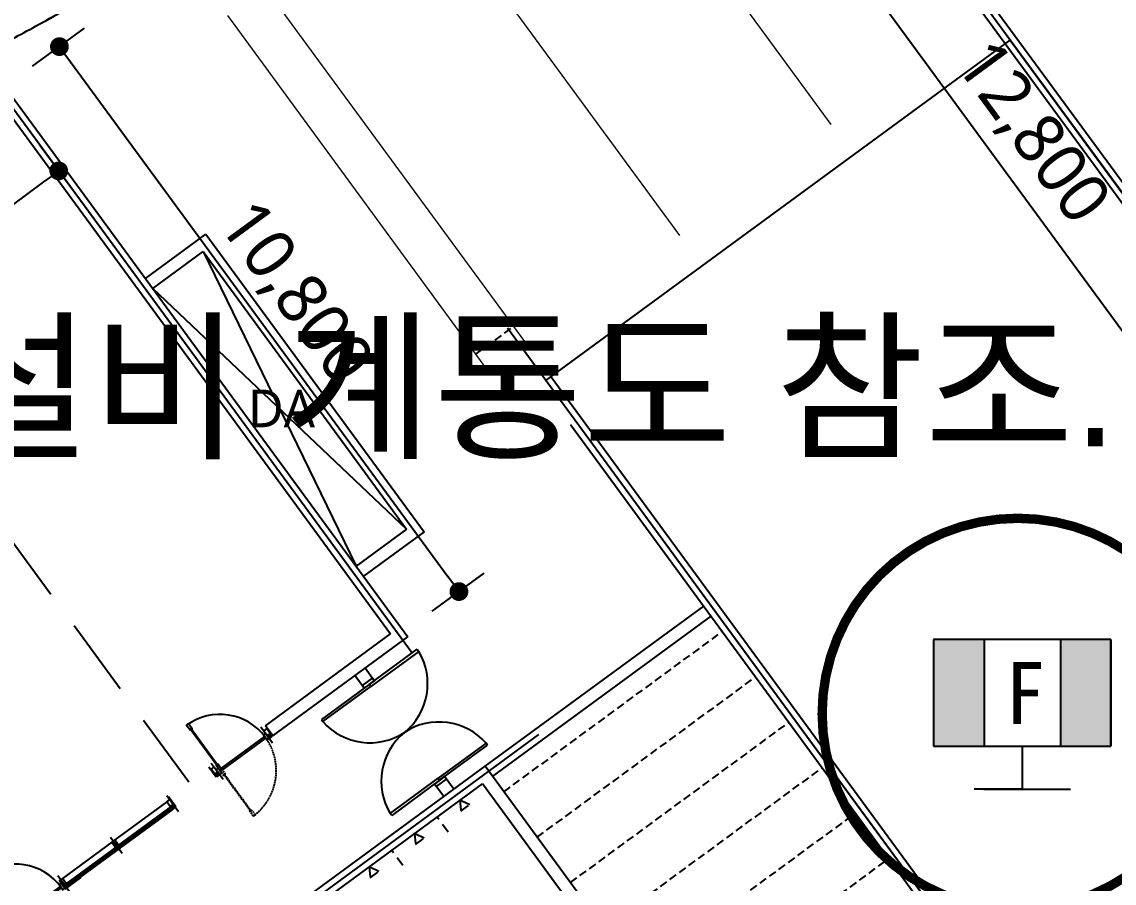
# Model space of a CAD drawing. Header units: millimetres. Extents: x 75184266 to 76346726, y -35077925 to -33679385.
# Drawn here: x 75330795 to 75348254, y -34869417 to -34855650 of the extents above; entities that cross this region are included whole.
import ezdxf
from ezdxf.enums import TextEntityAlignment as Align
from ezdxf.xclip import XClip

# ---------------------------------------------------------------- set-up
doc = ezdxf.new("R2010")
doc.units = ezdxf.units.MM
doc.header["$LTSCALE"] = 50
doc.header["$MEASUREMENT"] = 0
doc.header["$XCLIPFRAME"] = 2
doc.header["$PDMODE"] = 1
doc.header["$PDSIZE"] = -3
for name, pattern in [('PHANTOM2', [1.25, 0.625, -0.125, 0.125, -0.125, 0.125, -0.125]), ('XR-1F-PLAN$0$CEN', [62, 60, -1, 0, -1]), ('XR-1F-PLAN$0$HIDDEN', [0.375, 0.25, -0.125]), ('XR-B1$0$XR-지하3층$0$HID1', [2.3, 1.5, -0.8]), ('XR-B1$0$XR-지하3층$0$PHANTOM2', [1.25, 0.625, -0.125, 0.125, -0.125, 0.125, -0.125]), ('XR-지하3층$0$-HID', [2.5, 1.5, -1]), ('XR-지하3층$0$ANYANG1', [11.5, 6, -1, 1, -1.5, 1, -1]), ('XR-지하3층$0$HID1', [2.3, 1.5, -0.8]), ('XR-지하3층$0$HIDDEN', [0.375, 0.25, -0.125]), ('XR-지하3층$0$L2-2', [2.5, 1, -1.5]), ('XR-지하3층$0$PHANTOM2', [1.25, 0.625, -0.125, 0.125, -0.125, 0.125, -0.125])]:
    doc.linetypes.add(name, pattern=pattern)
doc.layers.get('0').update_dxf_attribs({"linetype": 'CONTINUOUS'})
doc.layers.get('Defpoints').update_dxf_attribs({"color": 51, "linetype": 'CONTINUOUS'})
for name, color, linetype in [('AA-MKXS', 3, 'CONTINUOUS'), ('ITS', 6, 'CONTINUOUS'), ('ITS-장비', 2, 'CONTINUOUS'), ('XR-1F-PLAN$0$A-CEN02', 27, 'XR-1F-PLAN$0$CEN'), ('XR-1F-PLAN$0$A-DOR-FRAME', 7, 'CONTINUOUS'), ('XR-1F-PLAN$0$A-DOR-GL', 142, 'CONTINUOUS'), ('XR-1F-PLAN$0$A-DOR-HID', 9, 'XR-1F-PLAN$0$HIDDEN'), ('XR-1F-PLAN$0$A-DOR-TRACE', 8, 'CONTINUOUS'), ('XR-1F-PLAN$0$A-FRAME', 1, 'CONTINUOUS'), ('XR-1F-PLAN$0$A-HDCP7', 7, 'CONTINUOUS'), ('XR-1F-PLAN$0$A-WIN-ELE8', 8, 'CONTINUOUS'), ('XR-B1$0$XR-지하3층$0$-L-land1', 6, 'CONTINUOUS'), ('XR-지하3층$0$-L-land1', 6, 'CONTINUOUS'), ('XR-지하3층$0$a-door', 6, 'CONTINUOUS'), ('주차관제', 2, 'CONTINUOUS')]:
    doc.layers.add(name, color=color, linetype=linetype)
for name, color, linetype, plot in [('XR-B1$0$XR-지하3층$0$DEFPOINT', 142, 'CONTINUOUS', False), ('XR-지하3층$0$DEFPOINT', 142, 'CONTINUOUS', False), ('건축', 8, 'CONTINUOUS', False)]:
    doc.layers.add(name, color=color, linetype=linetype, plot=plot)
for name, color, linetype, lineweight in [('XR-지하3층$0$$-길가장자리선', 7, 'CONTINUOUS', 0), ('XR-지하3층$0$$-중앙선', 7, 'CONTINUOUS', 0), ('XR-지하3층$0$0_plan', 7, 'CONTINUOUS', 0), ('XR-지하3층$0$0변경도로', 7, 'CONTINUOUS', 0)]:
    doc.layers.add(name, color=color, linetype=linetype, lineweight=lineweight)
doc.styles.add('XR-지하3층$0$SIM', font='simplex.shx')
doc.styles.add('XR-지하3층$0$돋움', font='', dxfattribs={"width": 0.9})
doc.styles.add('XR-지하3층$0$맑은고딕', font='')
doc.styles.add('도장', font='')
doc.styles.add('돋움체', font='')
doc.styles.get('XR-지하3층$0$돋움').set_extended_font_data('Dotum')
doc.styles.get('XR-지하3층$0$맑은고딕').set_extended_font_data('Malgun Gothic')
doc.styles.get('도장').set_extended_font_data('Dotum')
doc.styles.get('돋움체').set_extended_font_data('DotumChe')
doc.dimstyles.new('XR-지하3층$0$20110829_평면도_면적조정$0$std_style', dxfattribs={"dimscale": 400, "dimtxt": 3, "dimasz": 1, "dimexe": 1.5, "dimexo": 2, "dimgap": 1, "dimtad": 1, "dimtoh": 1, "dimdec": 0, "dimzin": 0, "dimdsep": 46, "dimtxsty": 'XR-지하3층$0$돋움', "dimblk": 'XR-지하3층$0$20110829_평면도_면적조정$0$01420DDOT01', "dimblk1": 'XR-지하3층$0$20110829_평면도_면적조정$0$01420DDOT01', "dimblk2": 'XR-지하3층$0$20110829_평면도_면적조정$0$01420DDOT01', "dimcen": 2.5, "dimdle": 8, "dimclrd": 256, "dimclre": 256, "dimclrt": 256, "dimadec": 0, "dimazin": 0, "dimtfac": 1, "dimtdec": 0, "dimtix": 1, "dimtmove": 2, "dimatfit": 3, "dimldrblk": 'XR-지하3층$0$20110829_평면도_면적조정$0$_ClosedBlank', "dimfxl": 1, "dimtolj": 1, "dimtzin": 0, "dimlwd": -1, "dimlwe": -1, "dimarcsym": 0})
doc.dimstyles.new('XR-지하3층$0$NDIM', dxfattribs={"dimtxt": 3, "dimasz": 1, "dimexe": 2, "dimexo": 5, "dimgap": 1, "dimtad": 1, "dimdec": 0, "dimrnd": 0.25, "dimdsep": 46, "dimlunit": 6, "dimtxsty": 'XR-지하3층$0$SIM', "dimblk": 'XR-지하3층$0$DIMDOT', "dimcen": 5, "dimclrd": 2, "dimclre": 2, "dimclrt": 6, "dimadec": 0, "dimazin": 0, "dimtfac": 1, "dimtdec": 0, "dimtix": 1, "dimtmove": 2, "dimatfit": 1, "dimldrblk": 'XR-지하3층$0$DIMDOT', "dimfxl": 1.5, "dimtolj": 1, "dimtzin": 0, "dimarcsym": 0})

# ---------------------------------------------------------------- blocks, each defined once
blk = doc.blocks.new('XR-지하3층$0$DOOR-2000(유리문)')
at = {"layer": 'XR-지하3층$0$a-door'}
for p, q in [((50, 0), (50, 950)), ((50, 950), (90, 950)), ((90, 950), (90, 0)), ((1949.999999947846, 950), (1909.999999947846, 950)), ((1909.999999947846, 950), (1909.999999947846, 0)), ((1949.999999947846, 0), (1949.999999947846, 950)), ((90, 0), (50, 0)), ((50, 0), (50, -950)), ((90, -950), (90, 0)), ((1909.999999947846, 0), (1949.999999947846, 0)), ((1909.999999947846, -950), (1909.999999947846, 0)), ((1949.999999947846, 0), (1949.999999947846, -950)), ((50, -950), (90, -950)), ((1949.999999947846, -950), (1909.999999947846, -950))]:
    blk.add_line(p, q, dxfattribs=at)
at = {"layer": 'XR-지하3층$0$a-door', "color": 6}
for points in [[(0, -100), (0, 100), (50, 100), (50, -100)], [(1999.999999947846, -100), (1999.999999947846, 100), (1949.999999947846, 100), (1949.999999947846, -100)]]:
    blk.add_lwpolyline(points, close=True, dxfattribs=at)
at = {"layer": 'XR-지하3층$0$a-door', "color": 7}
for centre, start, end in [((-1.775411207228899, -48.75328873097896), 2.786208841343031, 84.74983639767665), ((2001.775411155075, -48.75328873097896), 95.2501636023233, 177.213791158657), ((-1.775411207228899, 48.75328873097896), 275.2501636023234, 357.2137911853058), ((2001.775411155075, 48.75328873097896), 182.7862088146941, 264.7498363976766)]:
    blk.add_arc(centre, 1002.961044925299, start, end, dxfattribs=at)
blk = doc.blocks.new('XR-지하3층$0$_Dot')
at = {"color": 0, "lineweight": -2}
blk.add_line((-0.5, 0), (-1, 0), dxfattribs=at)
at = {"color": 0, "const_width": 0.5}
blk.add_lwpolyline([(-0.25, 0, 1), (0.25, 0, 1)], format="xyb", close=True, dxfattribs=at)
blk = doc.blocks.new('*D133')
at = {"layer": 'Defpoints', "color": 0, "ltscale": 0.01, "transparency": 16777216}
for p in [(75331817.72624727, -34858623.04013187), (75328078.10311246, -34860456.53278454), (75328511.17362453, -34861047.23272844)]:
    blk.add_point(p, dxfattribs=at)
at = {"layer": '건축', "color": 0, "linetype": 'ByBlock', "lineweight": -2, "ltscale": 0.01}
blk.add_line((75331699.47294949, -34858461.74488221), (75331089.02248538, -34857629.10205646), dxfattribs=at)
at = {"layer": '건축', "color": 0, "lineweight": -2, "ltscale": 0.01}
for p, q in [((75331142.71285532, -34858209.72012728), (75328320.04598697, -34860279.15283787)), ((75328392.92032674, -34860885.93747878), (75327782.46986802, -34860053.29466037))]:
    blk.add_line(p, q, dxfattribs=at)
at = {"layer": '건축', "color": 0, "lineweight": -2, "ltscale": 0.01, "xscale": 300, "yscale": 300, "zscale": 300}
for p, rotation in [((75331384.65572983, -34858032.34018062), 36.24693369294636), ((75328078.10311246, -34860456.53278454), 216.2469336929464)]:
    blk.add_blockref('XR-지하3층$0$_Dot', p, dxfattribs=dict(at, rotation=rotation))
at = {"layer": '건축', "color": 6, "ltscale": 0.01, "insert": (75329327.61510412, -34858693.70963149), "char_height": 800, "attachment_point": 5, "rotation": 36.24693369294637, "style": 'XR-지하3층$0$맑은고딕'}
blk.add_mtext('\\A1;4,100', dxfattribs=at)
blk = doc.blocks.new('XR-지하3층$0$DIMDOT')
blk.add_line((-2, 0), (2, 0))
at = {"color": 3}
for radius in [0.6, 0.28]:
    blk.add_circle((0, 0), radius, dxfattribs=at)
blk = doc.blocks.new('*D136')
at = {"layer": 'Defpoints', "color": 0, "ltscale": 0.01, "transparency": 16777216}
for p in [(75343174.06943873, -34852246.46018016), (75350742.28048064, -34862569.35617054), (75350151.58055101, -34863002.42666675)]:
    blk.add_point(p, dxfattribs=at)
at = {"layer": '건축', "color": 0, "linetype": 'ByBlock', "lineweight": -2, "ltscale": 0.01}
blk.add_line((75343012.77418835, -34852364.71347698), (75342180.13142821, -34852975.16388543), dxfattribs=at)
at = {"layer": '건축', "color": 0, "lineweight": -2, "ltscale": 0.01}
for p, q in [((75342760.74949935, -34852921.47351891), (75349974.20060578, -34862760.4837912)), ((75350580.98523027, -34862687.60946736), (75349748.34242511, -34863298.05990881))]:
    blk.add_line(p, q, dxfattribs=at)
at = {"layer": '건축', "color": 0, "lineweight": -2, "ltscale": 0.01, "xscale": 300, "yscale": 300, "zscale": 300}
for p, rotation in [((75342583.36955412, -34852679.53064336), 126.2469333540815), ((75350151.58055101, -34863002.42666675), 306.2469333540815)]:
    blk.add_blockref('XR-지하3층$0$_Dot', p, dxfattribs=dict(at, rotation=rotation))
at = {"layer": '건축', "color": 6, "ltscale": 0.01, "insert": (75346918.20190606, -34857437.2143413), "char_height": 800, "attachment_point": 5, "rotation": 306.2469333540815, "style": 'XR-지하3층$0$맑은고딕'}
blk.add_mtext('\\A1;12,800', dxfattribs=at)
blk = doc.blocks.new('*D146')
at = {"layer": 'Defpoints', "color": 0, "ltscale": 0.01, "transparency": 16777216}
for p in [(75330804.61935662, -34856479.24607942), (75337780.99738751, -34864756.11905393), (75337190.29746206, -34865189.18954709)]:
    blk.add_point(p, dxfattribs=at)
at = {"layer": '건축', "color": 0, "linetype": 'ByBlock', "lineweight": -2, "ltscale": 0.01}
blk.add_line((75330965.91460699, -34856360.99278259), (75331798.55748276, -34855750.54228937), dxfattribs=at)
at = {"layer": '건축', "color": 0, "lineweight": -2, "ltscale": 0.01}
for p, q in [((75331572.69930209, -34856288.11840698), (75337603.61744228, -34864514.17617838)), ((75337351.59271242, -34865070.93625027), (75338184.23551342, -34864460.48581187))]:
    blk.add_line(p, q, dxfattribs=at)
at = {"layer": '건축', "color": 0, "lineweight": -2, "ltscale": 0.01, "xscale": 300, "yscale": 300, "zscale": 300}
for p, rotation in [((75331395.31935686, -34856046.17553143), 126.2469333540815), ((75337780.99738751, -34864756.11905393), 306.2469333540815)]:
    blk.add_blockref('XR-지하3층$0$_Dot', p, dxfattribs=dict(at, rotation=rotation))
at = {"layer": '건축', "color": 6, "ltscale": 0.01, "insert": (75335138.88522568, -34859997.38297892), "char_height": 800, "attachment_point": 5, "rotation": 306.2469333540815, "style": 'XR-지하3층$0$맑은고딕'}
blk.add_mtext('\\A1;10,800', dxfattribs=at)
blk = doc.blocks.new('XR-1F-PLAN$0$A$C10B20476')
at = {"layer": 'Defpoints'}
for p, q in [((134.0977152192281, 34.99999312014552), (110.0977152192281, 34.99999312048749)), ((110.0977152192281, 34.99999312048749), (110.0977152192354, -6.874819518999999e-06)), ((134.0977152192281, 34.99999312014552), (134.0977152192354, -6.8759436544e-06))]:
    blk.add_line(p, q, dxfattribs=at)
at = {"layer": 'XR-1F-PLAN$0$A-CEN02', "linetype": 'Continuous'}
blk.add_line((318.097722067032, 79.99999310613885), (-3.4472119296e-05, 79.99999312104002), dxfattribs=at)
at = {"layer": 'XR-1F-PLAN$0$A-FRAME'}
for p, q in [((144.0977220830682, 79.99999311999998), (110.0977152205087, 79.99999312369619)), ((110.0977152215642, 56.49999312525954), (144.0977220830755, 56.49999312454747)), ((110.0977152201517, 43.49999312525954), (144.0977220830755, 43.49999312454747)), ((144.0977220767527, 19.99999312), (134.0977152192281, 19.99999311951251))]:
    blk.add_line(p, q, dxfattribs=at)
for points in [[(88.09771521402132, 19.99999312), (88.09771522054058, 79.99999312472676)], [(110.0977152192281, 34.99999312048749), (110.0977152241175, 79.99999312369619)], [(122.0977152230043, 48.49999312188447), (144.0977220795466, 48.49999312), (144.0977220767527, 19.99999312), (238.0977220556233, 19.99999310988641), (238.0977220607456, 79.9999931098864), (144.0977220830682, 79.99999311999998), (144.0977220793138, 51.49999312), (122.0977152237319, 51.49999312188447), (122.0977152230043, 48.49999312188447)]]:
    blk.add_lwpolyline(points, dxfattribs=at)
blk = doc.blocks.new('XR-1F-PLAN$0$A$C491451C1')
at = {"layer": 'Defpoints'}
for p, q in [((15.00391760224764, 207.9973587237974), (-19.99608239305908, 207.9973587237924)), ((15.0039176019041, 183.9973587237974), (-19.99608239418333, 183.9973587237924)), ((15.0039176019041, 183.9973587237974), (15.00391760224764, 207.9973587237974)), ((45.00391760545523, 207.9973587231574), (45.00391760284753, 183.9973587231574)), ((45.00391760545523, 207.9973587231574), (80.00391759487945, 207.9973587216589)), ((45.00391760284753, 183.9973587231574), (80.0039175960345, 183.9973587216588))]:
    blk.add_line(p, q, dxfattribs=at)
at = {"layer": 'XR-1F-PLAN$0$A-CEN02', "linetype": 'Continuous'}
blk.add_line((30.00391759723425, -0.0026481214445084), (30.00391761213541, 318.0951084177068), dxfattribs=at)
at = {"layer": 'XR-1F-PLAN$0$A-FRAME'}
for p, q in [((0.0039176017609748, 173.9973518662703), (0.0039176012737414, 183.9973587237953)), ((23.50391760701881, 207.9973587228739), (23.5039176063087, 173.9973518599499)), ((36.50391760701881, 207.9973587214614), (36.50391760630871, 173.9973518599516)), ((60.00391760176097, 173.9973518599548), (60.00391760132948, 183.9973587225151))]:
    blk.add_line(p, q, dxfattribs=at)
for points in [[(0.0039176025625238, 229.9973587237953), (60.00391760784562, 229.9973587172761)], [(28.50391760364289, 195.997358720022), (28.50391760176098, 173.9973518634764), (0.0039176017609748, 173.9973518662703), (0.0039175916463137, 79.99735188740306), (60.00391759164632, 79.99735188228078), (60.00391760176097, 173.9973518599548), (31.50391760176098, 173.9973518637092), (31.50391760364289, 195.9973587192944), (28.50391760364289, 195.997358720022)], [(15.00391760224764, 207.9973587237974), (45.00391760545523, 207.9973587205378)]]:
    blk.add_lwpolyline(points, dxfattribs=at)
blk = doc.blocks.new('XR-1F-PLAN$0$A$C7F517DA1')
at = {"layer": 'XR-1F-PLAN$0$A-DOR-FRAME', "ltscale": 0.5, "elevation": -6.1640419e-09}
for points in [[(49.99843096733093, 1674.999516807497), (59.99843096733093, 1674.999516807497), (59.99843096733093, 1689.999516807496), (74.99843096733095, 1689.999516807496), (74.99843096733095, 1674.999516807497), (84.99843096733092, 1674.999516807497), (84.99843096733092, 1774.999516807497), (49.99843096733093, 1774.999516807497)], [(49.99843095242977, 924.9995168074963), (9.998430952429773, 924.9995168074963), (9.998430952429773, 824.9995168074964), (49.99843095242977, 824.9995168074964)], [(989.9984309524297, 924.9995168074963), (949.9984309524297, 924.9995168074963), (949.9984309524297, 824.9995168074964), (989.9984309524297, 824.9995168074964)]]:
    blk.add_lwpolyline(points, close=True, dxfattribs=at)
blk.add_lwpolyline([(49.99843095242977, 874.9995168074964), (49.99843095242977, 974.9995168074963), (59.99843095242977, 974.9995168074963), (59.99843095242977, 959.9995168074963), (74.99843095242976, 959.9995168074963), (74.99843095242976, 974.9995168074963), (84.99843095242979, 974.9995168074963), (84.99843095242979, 874.9995168074964), (49.99843095242977, 874.9995168074964)], dxfattribs=at)
at = {"layer": 'XR-1F-PLAN$0$A-DOR-GL', "elevation": -6.1640419e-09}
blk.add_lwpolyline([(62.49843095242977, 961.8540558889508), (72.49843095242976, 961.8540558889508), (72.49843096733095, 1687.317188374698), (62.49843096733093, 1687.317188374698)], close=True, dxfattribs=at)
at = {"layer": 'XR-1F-PLAN$0$A-DOR-HID', "ltscale": 2, "elevation": -6.1640419e-09}
blk.add_lwpolyline([(49.99843095242977, 874.9995168074964), (49.99843095242977, 774.999516814947), (59.99843095242977, 774.999516814947), (59.99843095242977, 789.999516814947), (74.99843095242976, 789.999516814947), (74.99843095242976, 774.999516814947), (84.99843095242979, 774.999516814947), (84.99843095242979, 874.9995168074964), (49.99843095242977, 874.999516814947)], dxfattribs=at)
for points in [[(62.49843095242977, 788.1449777409434), (72.49843095242976, 788.1449777409434), (72.49843096733095, 62.68184524029493), (62.49843096733093, 62.68184524029493)], [(49.99843096733093, 74.99951681494713), (59.99843096733093, 74.99951681494713), (59.99843096733093, 59.99951681494713), (74.99843096733095, 59.99951681494713), (74.99843096733095, 74.99951681494713), (84.99843096733092, 74.99951681494713), (84.99843096733092, -25.00048318505287), (49.99843096733093, -25.00048318505287)]]:
    blk.add_lwpolyline(points, close=True, dxfattribs=at)
at = {"layer": 'XR-1F-PLAN$0$A-DOR-HID', "ltscale": 2}
blk.add_arc((49.99843095242977, 874.999516814947, -6.1640419e-09), 900, 270, 0, dxfattribs=at)
at = {"layer": 'XR-1F-PLAN$0$A-DOR-TRACE'}
blk.add_arc((49.99843095242977, 874.9995168074964, -6.1640419e-09), 900, 0, 90, dxfattribs=at)
at = {"layer": 'XR-1F-PLAN$0$A-WIN-ELE8'}
for p, q in [((84.99843095242979, 889.999516800046, -6.1640419e-09), (949.9984309524297, 889.9995168074967, -6.1640419e-09)), ((84.99843095242979, 859.999516800046, -6.1640419e-09), (949.9984309524297, 859.9995168074964, -6.1640419e-09))]:
    blk.add_line(p, q, dxfattribs=at)
blk = doc.blocks.new('Showwindow-8.1')
at = {"layer": 'AA-MKXS', "ltscale": 0.5}
for p, q in [((-3649.999976947904, -150.0000068694353, 6.1640419e-09), (-3649.999976888299, 49.99999313056469, 6.1640419e-09)), ((-399.9999998062848, -150.000006839633), (-399.9999998658895, 49.99999316036701)), ((-399.9999998658895, 49.99999316036701), (400.0000002235173, 49.99999287724495, -3.8759376e-09)), ((400.0000001639127, -150.0000068843364, -3.8759376e-09), (400.0000002235173, 49.99999311566353, -3.8759376e-09)), ((3649.999976947904, -150.0000068843364, 2.2881043e-09), (3649.999976888299, 49.99999311566353, 2.2881043e-09)), ((-410.0000001937152, -150.000006839633, -3.8759376e-09), (-410.0000001937152, -128.000006839633, -3.8759376e-09)), ((-399.9999998062848, -150.000006839633), (400.0000001639127, -150.000007122755, -3.8759376e-09))]:
    blk.add_line(p, q, dxfattribs=at)
at = {"layer": 'XR-1F-PLAN$0$A-DOR-GL'}
for points in [[(-3594.999976918102, -104.0000068843365), (-3594.999976918102, -128.0000068843365), (-2535, -128.0000068843365), (-2535, -104.0000068843365)], [(-1494.999999985099, -104.000006839633), (-1494.999999985099, -128.000006839633), (-2505, -128.0000068843365), (-2505, -104.0000068843365)], [(1494.999999985099, -104.000006839633), (1494.999999985099, -128.000006839633), (2505, -128.0000068843365), (2505, -104.0000068843365)], [(3594.999976918102, -104.0000068843365), (3594.999976918102, -128.0000068843365), (2535, -128.0000068843365), (2535, -104.0000068843365)]]:
    blk.add_lwpolyline(points, close=True, dxfattribs=at)
at = {"layer": 'XR-1F-PLAN$0$A-FRAME'}
for p, q in [((-3639.999977111817, -150.0000068694353, 2.2881043e-09), (-3639.999977111817, -128.0000068694353, 2.2881043e-09)), ((-3579.999977111817, -150.0000068694353, 2.2881043e-09), (-3579.999977111817, -128.0000068694353, 2.2881043e-09)), ((-2550.000000178814, -150.0000068843364, -3.8759376e-09), (-2550.000000178814, -128.0000068843365, -3.8759376e-09)), ((-2490.000000178814, -150.0000068843364, -3.8759376e-09), (-2490.000000178814, -128.0000068843365, -3.8759376e-09)), ((-470.0000001937152, -150.000006839633, -3.8759376e-09), (-470.0000001937152, -128.000006839633, -3.8759376e-09)), ((410.0000001937152, -150.0000068545341, -3.8759376e-09), (410.0000001937152, -128.0000068545341, -3.8759376e-09)), ((470.0000001937152, -150.0000068545341, -3.8759376e-09), (470.0000001937152, -128.0000068545341, -3.8759376e-09)), ((2490.000000178814, -150.0000068843364, -3.8759376e-09), (2490.000000178814, -128.0000068843365, -3.8759376e-09)), ((2550.000000178814, -150.0000068843364, -3.8759376e-09), (2550.000000178814, -128.0000068843365, -3.8759376e-09)), ((3579.999976739288, -150.0000068843364, 2.2881043e-09), (3579.999976739288, -128.0000068843365, 2.2881043e-09)), ((3639.999976739288, -150.0000068843364, 2.2881043e-09), (3639.999976739288, -128.0000068843365, 2.2881043e-09))]:
    blk.add_line(p, q, dxfattribs=at)
at = {"layer": 'XR-1F-PLAN$0$A-HDCP7'}
for points in [[(-1749.999999970198, -150.000006839633), (-1449.999999985099, -150.000006839633), (-1449.999999970198, -165.0000068545341), (-1749.999999955296, -165.000006839633)], [(1749.999999970198, -150.000006839633), (1449.999999985099, -150.000006839633), (1449.999999970198, -165.0000068545341), (1749.999999955296, -165.000006839633)]]:
    blk.add_lwpolyline(points, close=True, dxfattribs=at)
at = {"layer": 'XR-1F-PLAN$0$A-WIN-ELE8'}
for p, q in [((-3579.999976903202, -4.47034836e-08, 6.1640419e-09), (-2550, -2.98023224e-08)), ((-3579.999976918101, -150.0000068843364, 6.1640419e-09), (-1509.999999985098, -150.0000068545341)), ((-2490, -2.98023224e-08), (-1509.999999970198, -1.49011612e-08)), ((2490, -2.98023224e-08), (1509.999999970198, -1.49011612e-08)), ((3579.999976918101, -150.0000068843364, 6.1640419e-09), (1509.999999985098, -150.0000068545341)), ((3579.999976903202, -4.47034836e-08, 6.1640419e-09), (2550, -2.98023224e-08))]:
    blk.add_line(p, q, dxfattribs=at)
at = {"layer": 'XR-1F-PLAN$0$A-DOR-FRAME', "ltscale": 600, "extrusion": (0, 0, -1), "zscale": -1}
blk.add_blockref('XR-1F-PLAN$0$A$C7F517DA1', (460.0015690624713, -974.9995168149472, -6.1640419e-09), dxfattribs=at)
at = {"layer": 'XR-1F-PLAN$0$A-DOR-FRAME', "ltscale": 600, "extrusion": (0, 0, -1), "xscale": -1, "zscale": -1}
blk.add_blockref('XR-1F-PLAN$0$A$C7F517DA1', (-460.0015690624713, -974.9995168149472, -6.1640419e-09), dxfattribs=at)
at = {"layer": 'XR-1F-PLAN$0$A-FRAME', "rotation": 90}
blk.add_blockref('XR-1F-PLAN$0$A$C10B20476', (-3559.999983802438, -238.0977220982313, 6.1640419e-09), dxfattribs=at)
at = {"layer": 'XR-1F-PLAN$0$A-FRAME', "ltscale": 0.5, "extrusion": (0, 0, -1), "zscale": -1, "rotation": 180}
for p in [(2550.003917604685, 79.99735184013844), (1510.003917589784, 79.99735186994077)]:
    blk.add_blockref('XR-1F-PLAN$0$A$C491451C1', p, dxfattribs=at)
at = {"layer": 'XR-1F-PLAN$0$A-FRAME', "extrusion": (0, 0, -1), "xscale": -1, "zscale": -1, "rotation": 270}
blk.add_blockref('XR-1F-PLAN$0$A$C10B20476', (390.0000068992376, -238.0977220535278), dxfattribs=at)
at = {"layer": 'XR-1F-PLAN$0$A-FRAME', "extrusion": (0, 0, -1), "zscale": -1, "rotation": 90}
blk.add_blockref('XR-1F-PLAN$0$A$C10B20476', (-390.0000068992376, -238.0977220535278), dxfattribs=at)
at = {"layer": 'XR-1F-PLAN$0$A-FRAME', "ltscale": 0.5, "extrusion": (0, 0, -1), "xscale": -1, "zscale": -1, "rotation": 180}
for p in [(-1510.003917589784, 79.99735186994077), (-2550.003917604685, 79.99735184013844)]:
    blk.add_blockref('XR-1F-PLAN$0$A$C491451C1', p, dxfattribs=at)
at = {"layer": 'XR-1F-PLAN$0$A-FRAME', "xscale": -1, "rotation": 270}
blk.add_blockref('XR-1F-PLAN$0$A$C10B20476', (3559.999983802438, -238.0977220982313, 6.1640419e-09), dxfattribs=at)
blk = doc.blocks.new('A$C23DD746A')
at = {"layer": 'AA-MKXS', "ltscale": 0.5}
for p, q in [((9.998528972268103, 949.9970679655673, 3.7301586e-09), (9.998529031872748, 749.9970679655672, 3.7301586e-09)), ((19.99852935969829, 949.9970679655673), (19.99852935969829, 927.997067965567)), ((1083.726414069533, 949.9970679655673), (1083.726414069533, 927.997067965567)), ((1129.9985293895, 949.9970611408353, 3.7301586e-09), (1129.998529329896, 749.9970611408353, 3.7301586e-09))]:
    blk.add_line(p, q, dxfattribs=at)
at = {"layer": 'XR-1F-PLAN$0$A-FRAME'}
for p, q in [((79.9985293596983, 949.9970679655673), (79.9985293596983, 927.997067965567)), ((1023.726414069533, 949.9970679655673), (1023.726414069533, 927.997067965567))]:
    blk.add_line(p, q, dxfattribs=at)
at = {"layer": 'XR-1F-PLAN$0$A-DOR-FRAME', "ltscale": 600, "extrusion": (0, 0, -1), "zscale": -1, "rotation": 180}
blk.add_blockref('XR-1F-PLAN$0$A$C7F517DA1', (-70.00009822845459, 1774.99657793343, -9.8942005e-09), dxfattribs=at)
at = {"layer": 'XR-1F-PLAN$0$A-FRAME', "extrusion": (0, 0, -1), "xscale": -1, "zscale": -1, "rotation": 90}
blk.add_blockref('XR-1F-PLAN$0$A$C10B20476', (0.0014639347791672, 1038.094783172011, -3.7301586e-09), dxfattribs=at)
at = {"layer": 'XR-1F-PLAN$0$A-FRAME', "extrusion": (0, 0, -1), "zscale": -1, "rotation": 270}
blk.add_blockref('XR-1F-PLAN$0$A$C10B20476', (-1139.998522296548, 1038.094776347279, -3.7301586e-09), dxfattribs=at)
blk = doc.blocks.new('XR-지하3층$0$20110829_평면도_면적조정$0$01420DDOT01')
blk.add_line((-1.5, 0), (1.5, 0))
at = {"const_width": 0.5}
blk.add_lwpolyline([(-0.25, 0, 1), (0.25, 0, 1)], format="xyb", close=True, dxfattribs=at)
blk = doc.blocks.new('*D194')
at = {"layer": 'Defpoints', "color": 0, "transparency": 16777216}
for p in [(75346479.71958901, -34817058.32786968), (75352388.51408696, -34825117.81095694, -2.355740948e-07), (75283594.46826676, -34875554.03315835, -2.355740948e-07)]:
    blk.add_point(p, dxfattribs=at)
at = {"layer": '건축'}
for p, q in [((75351915.50088607, -34824472.62996545), (75346124.95968834, -34816574.44212606)), ((75278008.26424184, -34867258.04343968), (75346157.12909326, -34817294.83447012)), ((75283121.45506585, -34874908.85216687), (75277330.91384542, -34867010.66429651))]:
    blk.add_line(p, q, dxfattribs=at)
at = {"layer": '건축', "xscale": 400, "yscale": 400, "zscale": 400}
for p, rotation in [((75346479.71958901, -34817058.32786968), 36.24693456144445), ((75277685.6737461, -34867494.55004013), 216.2469345614445)]:
    blk.add_blockref('XR-지하3층$0$20110829_평면도_면적조정$0$01420DDOT01', p, dxfattribs=dict(at, rotation=rotation))
at = {"layer": '건축', "insert": (75311313.32818103, -34841227.03500166), "char_height": 1800, "attachment_point": 5, "rotation": 36.24693456144445, "style": 'XR-지하3층$0$돋움'}
blk.add_mtext('\\A1;85302', dxfattribs=at)
blk = doc.blocks.new('XR-지하3층$0$20110829_평면도_면적조정$0$_ClosedBlank')
at = {"color": 0, "linetype": 'ByBlock', "lineweight": -2}
for p, q in [((-1, 0.1666666666666666), (0, 0)), ((-1, 0.1666666666666666), (-1, -0.1666666666666666)), ((0, 0), (-1, -0.1666666666666666))]:
    blk.add_line(p, q, dxfattribs=at)
blk = doc.blocks.new('11111111')
at = {"layer": 'XR-B1$0$XR-지하3층$0$-L-land1', "color": 1, "linetype": 'XR-B1$0$XR-지하3층$0$PHANTOM2', "ltscale": 200, "true_color": 0xfb0404}
blk.add_lwpolyline([(77063561.88701761, -34333154.74310458), (77066586.912262, -34318154.71196312), (77066648.8733186, -34281009.31064907), (77069707.25992092, -34246009.27940077), (77069739.14662687, -34226893.53899501), (76980173.06058429, -34220244.05938804), (76854435.09474434, -34210909.1417132, -0.1151175517204741), (76806436.81857689, -34235823.70612603), (76800087.87281223, -34243549.68669841), (76796570.68292674, -34369509.72894417), (76803542.41830711, -34376678.78007863), (76934489.10874943, -34376677.43207789), (76959481.1305543, -34372677.17480049), (76989487.46666668, -34372676.86590682), (77004494.21153201, -34373676.7114222), (77052896.58925536, -34373675.43290749), (77063511.97362089, -34363077.62111759)], format="xyb", close=True, dxfattribs=at)
at = {"layer": 'XR-B1$0$XR-지하3층$0$DEFPOINT', "linetype": 'XR-B1$0$XR-지하3층$0$HID1', "ltscale": 50}
blk.add_lwpolyline([(77060562.3865408, -34332852.77893608), (77063587.4117851, -34317852.74779464), (77063649.0915344, -34280875.98906161), (77066707.47813912, -34245875.95778588), (77066734.49651918, -34229678.72687613), (76979950.948726, -34223235.82580981), (76855437.50763507, -34213991.81812898, -0.1104858335409522), (76808134.72725885, -34238482.72611994), (76803058.02412622, -34244660.52495894), (76799604.8857856, -34368326.70888389), (76804809.63777566, -34373678.76703338), (76934250.5197285, -34373677.43453383), (76959242.54153334, -34369677.17725643), (76989587.28019096, -34369676.86487915), (77004594.00090301, -34370676.70878529), (77051655.37123947, -34370675.46569234), (77060514.04813989, -34361831.45333574)], format="xyb", close=True, dxfattribs=at)
blk = doc.blocks.new('XR-지하3층$0$A$C723B38EE')
at = {"layer": 'XR-지하3층$0$$-길가장자리선', "color": 8}
blk.add_lwpolyline([(218.8088776761288, 332.6503697056105), (223.0104699378862, 326.9190325803138)], dxfattribs=at)
at = {"layer": 'XR-지하3층$0$$-중앙선', "color": 8}
blk.add_lwpolyline([(222.4238544780092, 337.8669902483017), (227.8496876237914, 330.4677130024793)], dxfattribs=at)
at = {"layer": 'XR-지하3층$0$-L-land1', "color": 1, "linetype": 'XR-지하3층$0$PHANTOM2', "ltscale": 200, "true_color": 0xfb0404}
blk.add_lwpolyline([(442.6997332831525, 226.2024750476776), (445.7247585275326, 241.20250618914), (445.786719584139, 278.3479075031792), (448.8451061864616, 313.347938751489), (448.8769928924156, 332.4636791572484), (359.3109068498307, 339.1131587642158), (233.572941009872, 348.4480764390536, -0.1151175517204741), (185.5746648424247, 323.5335120262316), (179.22571907776, 315.807531453851), (175.7085291922849, 189.8474892080848), (182.6802645726566, 182.6784380736208), (313.6269550149736, 182.6797860743609), (338.6189768198383, 186.680043351771), (368.6253129322285, 186.6803522454356), (383.6320577975566, 185.680506730052), (432.034435520909, 185.6817852447639), (442.6498198864282, 196.2795970346633)], format="xyb", close=True, dxfattribs=at)
at = {"layer": 'XR-지하3층$0$0_plan', "color": 8}
blk.add_lwpolyline([(218.2040620989428, 332.2068630904905), (222.406347429569, 326.4761534664795)], dxfattribs=at)
at = {"layer": 'XR-지하3층$0$0변경도로', "color": 8, "linetype": 'XR-지하3층$0$L2-2', "ltscale": 2}
blk.add_lwpolyline([(220.1749991023244, 335.86057769943), (225.430425315164, 328.6936865420285)], dxfattribs=at)
at = {"layer": 'XR-지하3층$0$DEFPOINT', "linetype": 'XR-지하3층$0$HID1', "ltscale": 50}
blk.add_lwpolyline([(439.700232806339, 226.5044392161726), (442.7252580506318, 241.5044703576132), (442.7869377999448, 278.4812290906484), (445.8453244046539, 313.481260366374), (445.8723427847143, 329.6784912761213), (359.0887949915341, 336.1213923424511), (234.5753539006109, 345.3654000232709, -0.1104858335409522), (187.2725735243875, 320.8744920323152), (182.1958703917626, 314.696693193313), (178.7427320511342, 191.0305092683629), (183.9474840412004, 185.6784511188816), (313.3883659940329, 185.6797836184196), (338.3803877988685, 189.6800408958297), (368.7251264564984, 189.6803532730992), (383.731847168543, 188.6805093669682), (430.7932175050082, 188.68175245991), (439.651894405426, 197.5257648165134)], format="xyb", close=True, dxfattribs=at)

msp = doc.modelspace()

# ---------------------------------------------------------------- hatches: boundary and pattern name
at = {"layer": 'ITS-장비'}
h = msp.add_hatch(color=8, dxfattribs=at)
h.paths.add_polyline_path([(75346176.34144256, -34865520.73220232), (75345368.67031525, -34865520.73719588), (75345368.68086575, -34867227.20130294), (75346176.35199305, -34867227.19630938)])
h.paths.add_polyline_path([(75348202.11558089, -34865520.71967764), (75347394.44445358, -34865520.7246712), (75347394.45500407, -34867227.18877827), (75348202.12613137, -34867227.18378471)])

# ---------------------------------------------------------------- linework, layer by layer
for p, q in [((75348202.11558089, -34865520.71967764, -170.7347023070699), (75345368.67031525, -34865520.73719588, -170.7347023070699)), ((75348202.11558089, -34865520.71967764, -170.7347023070699), (75345368.67031525, -34865520.73719588, -170.7347023070699)), ((75345368.67031525, -34865520.73719588, -170.7347023070699), (75345368.68086575, -34867227.20130295, -170.7347023070699)), ((75345368.67031525, -34865520.73719588, -170.7347023070699), (75345368.68086575, -34867227.20130295, -170.7347023070699)), ((75348202.11558089, -34865520.71967764, -170.7347023070699), (75348202.12613137, -34867227.18378471, -170.7347023070699)), ((75348202.11558089, -34865520.71967764, -170.7347023070699), (75348202.12613137, -34867227.18378471, -170.7347023070699)), ((75348202.11558089, -34865520.71967764, -170.7347023070699), (75348202.12613137, -34867227.18378471, -170.7347023070699)), ((75348202.12613137, -34867227.18378471, -170.7347023070699), (75348202.11558089, -34865520.71967764, -170.7347023070699)), ((75348202.11558089, -34865520.71967764, -170.7347023070699), (75348202.12613137, -34867227.18378471, -170.7347023070699)), ((75348202.11558089, -34865520.71967764, -170.7347023070699), (75348202.12613137, -34867227.18378471, -170.7347023070699)), ((75348202.11558089, -34865520.71967764, -170.7347023070699), (75348202.12613137, -34867227.18378471, -170.7347023070699)), ((75348202.12613137, -34867227.18378471, -170.7347023070699), (75348202.11558089, -34865520.71967764, -170.7347023070699)), ((75345368.68086575, -34867227.20130295, -170.7347023070699), (75348202.12613137, -34867227.18378471, -170.7347023070699)), ((75345368.68086575, -34867227.20130295, -170.7347023070699), (75348202.12613137, -34867227.18378471, -170.7347023070699)), ((75346785.4042548, -34867349.51042387, -170.7347023070699), (75346785.40774103, -34867913.38131036, -170.7347023070699)), ((75346164.50634055, -34867913.38514918, -170.7347023070699), (75347406.3091415, -34867913.37747154, -170.7347023070699))]:
    msp.add_line(p, q, dxfattribs=at)
at = {"layer": 'ITS-장비', "ltscale": 2}
for p, q in [((75346176.34144256, -34865520.73220232, -170.7347023070699), (75346176.35199305, -34867227.19630938, -170.7347023070699)), ((75347394.44445358, -34865520.7246712, -170.7347023070699), (75347394.45500407, -34867227.18877827, -170.7347023070699))]:
    msp.add_line(p, q, dxfattribs=at)
at = {"layer": 'ITS-장비', "linetype": 'ByBlock'}
for p, q in [((75346785.40349856, -34867227.19254382, -170.7347023070699), (75346785.40774103, -34867913.38131036, -170.7347023070699)), ((75346785.40349856, -34867227.19254382, -170.7347023070699), (75346785.40774103, -34867913.38131036, -170.7347023070699)), ((75346785.40774103, -34867913.38131036, -170.7347023070699), (75346016.24561079, -34867913.38606583, -170.7347023070699)), ((75346785.40774103, -34867913.38131036, -170.7347023070699), (75346016.24561079, -34867913.38606583, -170.7347023070699)), ((75346785.40774103, -34867913.38131036, -170.7347023070699), (75347554.56987123, -34867913.37655489, -170.7347023070699)), ((75346785.40774103, -34867913.38131036, -170.7347023070699), (75347554.56987123, -34867913.37655489, -170.7347023070699))]:
    msp.add_line(p, q, dxfattribs=at)
at = {"layer": '건축', "ltscale": 0.5}
for p, q in [((75351262.00256918, -34862312.3191485), (75343575.53823689, -34851828.12790316)), ((75351181.35494423, -34862371.4457972), (75343967.9041681, -34852532.43605147)), ((75351224.39689673, -34862091.89724983), (75344129.19941802, -34852414.18275403)), ((75330441.2962158, -34856745.6157304), (75336826.9742765, -34865455.5592265)), ((75332768.75585237, -34859751.09795821), (75333736.52735193, -34859041.5781737)), ((75333736.52735193, -34859041.5781737), (75337225.00029922, -34863799.78896505)), ((75332887.00914979, -34859912.39320814), (75333693.48539941, -34859321.12672105)), ((75333693.48539941, -34859321.12672105), (75336945.45175186, -34863756.74701254)), ((75333693.48539941, -34859321.12672106), (75336138.97550222, -34864348.01349965)), ((75332887.0091498, -34859912.39320813), (75336945.45175186, -34863756.74701254)), ((75339252.68121158, -34861321.22896907), (75367869.01657234, -34900353.3664638)), ((75339564.39915136, -34862084.66326621), (75367707.72132246, -34900471.61976123)), ((75336945.45175186, -34863756.74701254), (75336138.97550224, -34864348.01349965)), ((75337225.00029922, -34863799.78896505), (75336257.22879966, -34864509.30874957))]:
    msp.add_line(p, q, dxfattribs=at)
at = {"layer": '건축', "ltscale": 100}
for p, q in [((75330069.19189984, -34856238.07251634), (75337033.9194831, -34865737.82855473)), ((75330462.81719209, -34856605.84145675), (75336966.74855018, -34865477.08020276)), ((75330419.77523957, -34856885.39000407), (75336687.20000286, -34865434.03825026)), ((75338556.09079814, -34860540.22136209), (75367788.36894737, -34900412.4931125)), ((75338200.80704857, -34867548.62292282, 1.20447787151e-05), (75341693.26116973, -34864988.39061188, 1.2040705045e-05)), ((75338319.05272771, -34867709.92375777, 1.20447787151e-05), (75341811.51446728, -34865149.685862, 1.20407050361e-05)), ((75334687.13846453, -34866900.37946029), (75336687.20000286, -34865434.03825026)), ((75334805.39176211, -34867061.67471005), (75336966.74855018, -34865477.08020276)), ((75336428.6027575, -34866181.91095921, -1.90285623815e-05), (75336280.65276282, -34865980.08998909, -1.94260556116e-05)), ((75336267.34505993, -34866300.21548281, -1.90284464854e-05), (75336119.35751267, -34866098.34328665, -1.94260406069e-05)), ((75332120.07206328, -34872130.25226311, -2.0423101451e-06), (75339060.12748554, -34867042.66814152, 1.388072589523949e-05)), ((75332060.9492237, -34872049.60184563, -2.0423101451e-06), (75338200.80704857, -34867548.62292282, 1.20447787151e-05)), ((75349464.63776737, -34882913.82733545, 1.24881898581e-05), (75338200.61023726, -34867548.38600433, -1.77745667956e-05)), ((75337699.76533177, -34867915.92429543, -1.56133644384e-05), (75337551.9367842, -34867714.2689933, -1.60105313798e-05)), ((75332179.20266789, -34872210.89698818, -2.0422923293e-06), (75338157.73684646, -34867828.18046708, 1.16747341512e-05)), ((75337538.46449678, -34868034.16997461, -1.56133644384e-05), (75337390.67908663, -34867832.57351692, -1.60104154836e-05)), ((75349185.13438278, -34882870.83101336, 1.21706182804e-05), (75338157.73684646, -34867828.18046708, -1.74563909997e-05))]:
    msp.add_line(p, q, dxfattribs=at)
at = {"layer": '건축', "linetype": 'XR-지하3층$0$HIDDEN', "ltscale": 100}
msp.add_line((75327193.87024096, -34859250.45595249), (75333461.29500423, -34867799.10419869), dxfattribs=at)
at = {"layer": '건축', "linetype": 'XR-지하3층$0$HIDDEN', "ltscale": 10}
for p, q in [((75338056.659779, -34860958.12756957), (75338660.79696907, -34860515.20556875)), ((75338499.18621196, -34867955.67829921, -5.9529625031e-06), (75341992.56596512, -34865394.76742989, -5.9570372529e-06)), ((75339031.29176816, -34868681.53205656, -5.9529625031e-06), (75342524.67152137, -34866120.62118721, -5.9570372529e-06)), ((75339563.39732431, -34869407.38581389, -5.9529625031e-06), (75343056.77707757, -34866846.47494455, -5.9570372529e-06)), ((75340095.5028805, -34870133.23957124, -5.9529625031e-06), (75343588.8826338, -34867572.32870188, -5.9570372529e-06)), ((75340627.60843669, -34870859.09332857, -5.9529625031e-06), (75344120.98819003, -34868298.18245924, -5.9570372529e-06)), ((75341159.7139929, -34871584.94708594, -5.9529625031e-06), (75344653.09374623, -34869024.03621657, -5.9570372529e-06))]:
    msp.add_line(p, q, dxfattribs=at)
at = {"layer": '건축', "linetype": 'XR-지하3층$0$-HID', "ltscale": 2}
for p, q in [((75337609.29567333, -34868602.20496624, 1.00093501452e-05), (75337431.88308918, -34868360.28602325, 1.00093501452e-05)), ((75336883.94230612, -34869134.99311262, 1.00106945381e-05), (75336706.52972196, -34868893.07416963, 1.00106945381e-05))]:
    msp.add_line(p, q, dxfattribs=at)
at = {"layer": '건축', "linetype": 'PHANTOM2', "ltscale": 50, "const_width": 200}
msp.add_lwpolyline([(75558574.99327564, -34961553.73046778), (75561600.01852003, -34946553.69932632), (75561661.97957663, -34909408.29801228), (75564720.36617896, -34874408.26676397), (75564752.25288491, -34855292.52635821), (75475186.16684233, -34848643.04675125), (75349448.20100236, -34839308.12907641, -0.1151175517204741), (75301449.92483492, -34864222.69348923), (75295100.97907025, -34871948.67406161), (75291583.78918478, -34997908.71630737), (75298555.52456515, -35005077.76744184), (75429502.21500747, -35005076.4194411), (75454494.23681232, -35001076.16216369), (75484500.57292472, -35001075.85327002), (75499507.31779005, -35002075.69878541), (75547909.6955134, -35002074.4202707), (75558525.07987893, -34991476.6084808)], format="xyb", close=True, dxfattribs=at)
at = {"layer": '건축', "linetype": 'XR-지하3층$0$ANYANG1'}
msp.add_lwpolyline([(75558574.99327579, -34961553.73041229), (75561600.01852004, -34946553.69927083), (75561661.97957666, -34909408.29795679), (75564720.36617897, -34874408.26670849), (75564752.25288495, -34855292.52630273), (75475186.16684236, -34848643.04669575), (75349448.2010025, -34839308.12902091, -0.1151175517204741), (75301449.92483494, -34864222.69343373), (75295100.97907029, -34871948.67400612), (75291583.78918482, -34997908.71625188), (75298555.5245653, -35005077.76738634), (75429502.21500748, -35005076.41938562), (75454494.23681235, -35001076.16210819), (75484500.57292485, -35001075.85321454), (75499507.31779018, -35002075.69872991), (75547909.69551352, -35002074.42021521), (75558525.07987894, -34991476.60842531)], format="xyb", close=True, dxfattribs=at)
at = {"layer": '건축', "linetype": 'XR-지하3층$0$-HID', "ltscale": 10}
msp.add_lwpolyline([(75302199.62698825, -34867127.30473541, 0.1150950954417706), (75351407.0513006, -34841587.88149877, 0.1150950954417706)], format="xyb", dxfattribs=at)
at = {"layer": '건축', "ltscale": 0.5}
msp.add_lwpolyline([(75414201.70284042, -34962198.5374896), (75414116.73915994, -34962260.82844597), (75408974.84821329, -34955247.30636401), (75408934.55257323, -34955276.90810228), (75407426.16999471, -34953220.87259752), (75406907.01171598, -34953601.74603152), (75367809.32496136, -34900273.24446505), (75367729.18916632, -34900331.7730161), (75339172.03395304, -34861380.3561176), (75346590.99772152, -34855941.15732252), (75357179.54969504, -34870383.74094733), (75362824.88344225, -34866244.87553786), (75366426.7267658, -34871157.72136726), (75361023.33552663, -34875119.20709958), (75360700.74502687, -34875355.71369454), (75389495.42294836, -34914631.10705206), (75388124.41332413, -34915636.26008002), (75435545.14716004, -34980317.2396619), (75435625.7952443, -34980258.11267424), (75435861.1406347, -34980579.1193013), (75430538.39692113, -34984481.47845776), (75414201.70247303, -34962198.53775895)], dxfattribs=at)
at = {"layer": '건축', "linetype": 'XR-지하3층$0$-HID', "ltscale": 2}
for points, elevation in [([(75337953.14669213, -34868163.85034254), (75337794.76955687, -34868094.17811991), (75337813.62020975, -34868266.17285378), (75337953.14669213, -34868163.85034254)], 1.00092416098e-05), ([(75337227.79332493, -34868696.63848891), (75337069.41618966, -34868626.96626628), (75337088.26684254, -34868798.96100016), (75337227.79332493, -34868696.63848891)], 1.00105860027e-05), ([(75336502.43995772, -34869229.42663531), (75336344.06282243, -34869159.75441267), (75336362.91347533, -34869331.74914654), (75336502.43995772, -34869229.42663531)], 1.00119303956e-05)]:
    msp.add_lwpolyline(points, dxfattribs=dict(at, elevation=elevation))
at = {"layer": '주차관제', "ltscale": 0.5, "const_width": 150}
msp.add_lwpolyline([(75343586.27807744, -34866709.63230608, 1), (75349836.27807744, -34866709.63230608, 1)], format="xyb", close=True, dxfattribs=at)

# ---------------------------------------------------------------- block references
at = {"layer": '건축', "ltscale": 0.5}
ref = msp.add_blockref('XR-지하3층$0$A$C723B38EE', (75115875.25999251, -35187756.20551546), dxfattribs=dict(at, xscale=999.9999999999998, yscale=999.9999999999998, zscale=999.9999999999998))
XClip(ref).set_block_clipping_path([(137.77984422676673, 119.99583575721772), (497.85118767648237, 396.6664658142836)])
at = {"layer": '건축'}
msp.add_blockref('11111111', (-1504986.893741921, -628398.9873077199), dxfattribs=at)
at = {"layer": '건축', "rotation": 306.2651293367862}
msp.add_blockref('XR-지하3층$0$DOOR-2000(유리문)', (75336318.42753461, -34866200.72697007, 1.07108729068e-05), dxfattribs=at)
at = {"layer": '건축', "ltscale": 0.5, "xscale": -1, "rotation": 216.2469336141993}
msp.add_blockref('A$C23DD746A', (75333332.3733562, -34866963.65489881, -1.965660457834506e-05), dxfattribs=at)
at = {"layer": '건축', "xscale": -1, "rotation": 36.24693356282198}
msp.add_blockref('Showwindow-8.1', (75330224.6295134, -34870234.05727825, 1.93796880870091e-09), dxfattribs=at)

# ---------------------------------------------------------------- texts
at = {"layer": 'ITS', "color": 0, "style": '도장'}
msp.add_text('* 주차관제설비 계통도 참조.', height=1901.857449056265, dxfattribs=at).set_placement((75333306.0606785, -34861485.25591486), align=Align.MIDDLE_CENTER)
at = {"layer": 'ITS-장비', "style": '돋움체'}
msp.add_text('F', height=991.3971695554899, rotation=0.0003543160631898949, dxfattribs=at).set_placement((75346514.142971, -34866875.40226929, -1684.955334862552))
at = {"layer": '건축', "ltscale": 0.5, "style": 'XR-지하3층$0$맑은고딕'}
msp.add_text('DA', height=600, dxfattribs=at).set_placement((75334945.12800565, -34861829.58607346, -2.149598087730347e-06), align=Align.MIDDLE_CENTER)

# ---------------------------------------------------------------- dimensions: what is measured, and where the dimension line sits
at = {"layer": '건축'}
dim = msp.add_linear_dim(base=(75346479.71958901, -34817058.32786968), p1=(75283594.46826676, -34875554.03315836, -2.355740948e-07), p2=(75352388.51408698, -34825117.81095694, -2.355740948e-07), angle=36.24693456144445, dimstyle='XR-지하3층$0$20110829_평면도_면적조정$0$std_style', override={"dimtxt": 4.5}, dxfattribs=at)
dim.commit()
dim.dimension.update_dxf_attribs({"geometry": '*D194', "text_midpoint": (75311313.32818103, -34841227.03500166)})
at = {"layer": '건축', "ltscale": 0.01}
for base, p1, p2, angle, picture, middle in [((75350151.58055101, -34863002.42666675), (75343174.06943873, -34852246.46018016), (75350742.28048065, -34862569.35617054), 306.2469333540815, '*D136', (75346918.20190606, -34857437.2143413)), ((75337780.99738751, -34864756.11905393), (75330804.61935662, -34856479.24607942), (75337190.29746206, -34865189.18954709), 306.2469333540815, '*D146', (75335138.88522568, -34859997.38297892)), ((75328078.10311246, -34860456.53278454, 1.3175476e-09), (75331817.72624727, -34858623.04013187, 1.3175476e-09), (75328511.17362453, -34861047.23272844, 1.3175476e-09), 216.2469336929464, '*D133', (75329327.61510412, -34858693.70963149, 1.3175476e-09))]:
    dim = msp.add_linear_dim(base=base, p1=p1, p2=p2, angle=angle, dimstyle='XR-지하3층$0$NDIM', override={"dimtxt": 800, "dimasz": 300, "dimexe": 500, "dimexo": 200, "dimgap": 200, "dimtxsty": 'XR-지하3층$0$맑은고딕', "dimblk1": 'XR-지하3층$0$_Dot', "dimblk2": 'XR-지하3층$0$_Dot', "dimsah": 1, "dimdle": 200, "dimclrd": 0, "dimclre": 0}, dxfattribs=at)
    dim.commit()
    dim.dimension.update_dxf_attribs({"geometry": picture, "text_midpoint": middle})

doc.saveas('drawing.dxf')
